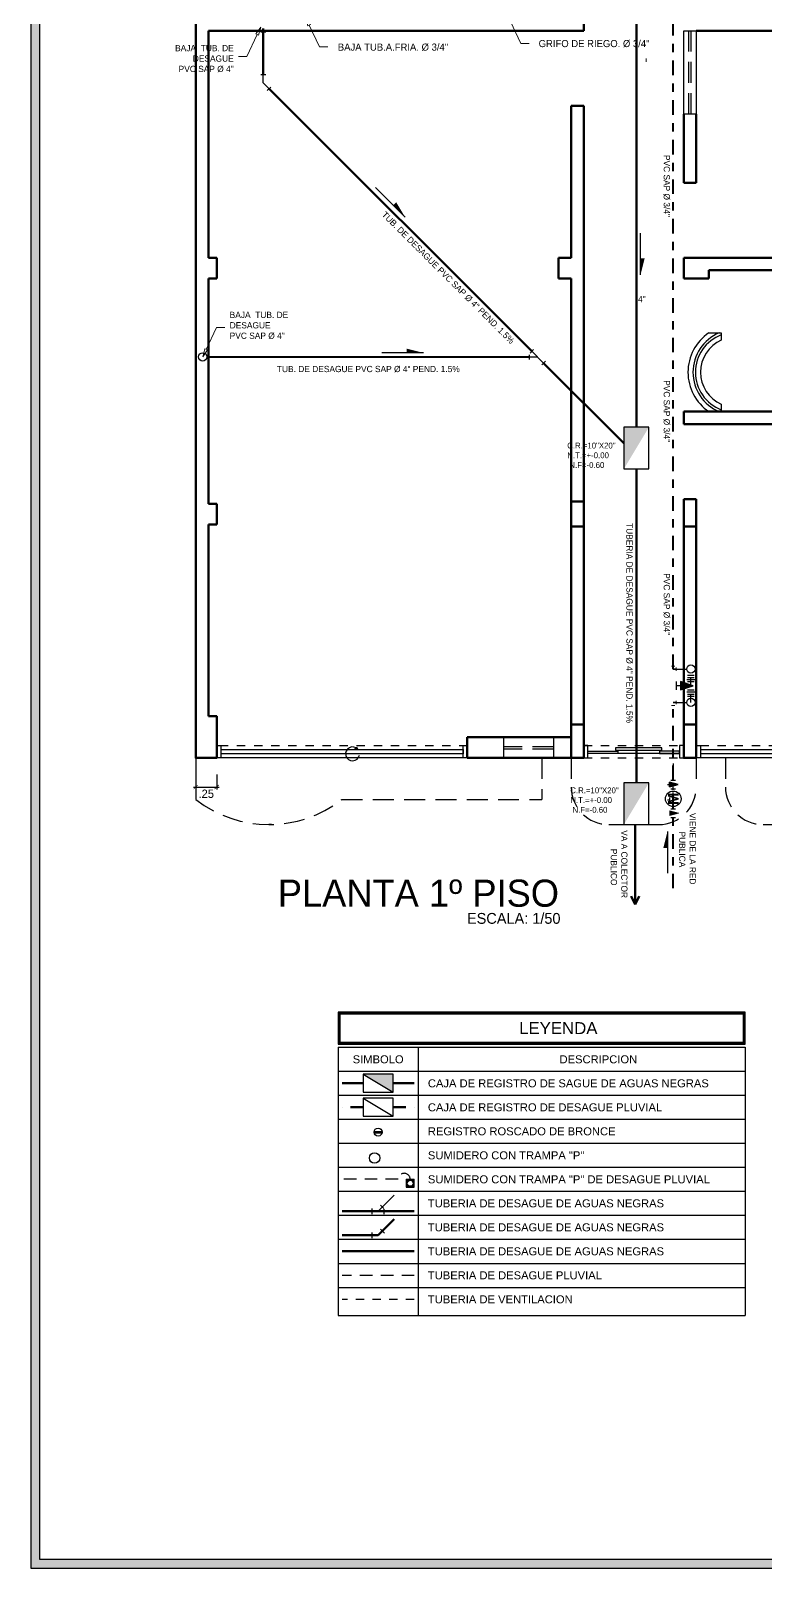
# Model space of a CAD drawing. Header units: metres. Extents: x 1996 to 3973, y 1777 to 3610.
# Drawn here: x 2044.85 to 2053.66, y 1776.78 to 1795.23 of the extents above; entities that cross this region are included whole.
import ezdxf
from ezdxf.enums import TextEntityAlignment as Align

# ---------------------------------------------------------------- set-up
doc = ezdxf.new("R2010")
doc.units = ezdxf.units.M
for name, pattern in [('ACAD_ISO07W100', [3, 0, -3]), ('DASHDOT', [1, 0.5, -0.25, 0, -0.25]), ('DASHDOT2', [0.5, 0.25, -0.125, 0, -0.125]), ('HIDDEN', [0.375, 0.25, -0.125]), ('TRAZOS1', [0.15, 0.1, -0.05]), ('TRAZOS2', [0.225, 0.15, -0.075])]:
    doc.linetypes.add(name, pattern=pattern)
for name, color, linetype in [('0.1', 24, 'Continuous'), ('0.2', 2, 'Continuous'), ('0.3', 3, 'Continuous'), ('0.4', 4, 'Continuous'), ('0.5B', 40, 'Continuous'), ('AGUA-FRIA', 4, 'DASHDOT2'), ('cotas', 7, 'Continuous'), ('muro', 5, 'Continuous'), ('PROYECCION DE VIGA', 4, 'ACAD_ISO07W100'), ('PROYECCIONES 0.2', 2, 'HIDDEN'), ('puertas', 42, 'Continuous'), ('PUNTOS', 3, 'Continuous'), ('PUNTOS 0.3', 3, 'Continuous'), ('TEXT', 4, 'Continuous'), ('TEXTURA', 21, 'Continuous'), ('VIVIENDA1', 7, 'Continuous')]:
    doc.layers.add(name, color=color, linetype=linetype)
for name, color, linetype, lineweight in [('ACCESORIO', 151, 'Continuous', 25), ('Accesorios', 31, 'Continuous', 20), ('Agua', 130, 'Continuous', 25), ('AGUA FRIA', 4, 'DASHDOT', 40), ('CUAD', 174, 'Continuous', 30), ('DESAGUE-1', 1, 'Continuous', 70), ('DESAGUE-2', 2, 'Continuous', 35), ('PLUVIAL', 30, 'TRAZOS2', 25), ('TEX-CORTE', 31, 'Continuous', 13), ('ventana alta', 210, 'HIDDEN', 25), ('ventana baja', 3, 'Continuous', 25), ('VENTILACION', 243, 'TRAZOS1', 25), ('zzzz', 20, 'Continuous', 53)]:
    doc.layers.add(name, color=color, linetype=linetype, lineweight=lineweight)
doc.styles.add('A-1', font='swissel.ttf', dxfattribs={"height": 0.1})
doc.styles.add('A-2', font='swissel.ttf', dxfattribs={"height": 0.1})
doc.styles.add('ANOTACIONES-2', font='sanssb__.ttf', dxfattribs={"height": 0.1})
doc.styles.add('ARIAL', font='arial.ttf')
doc.styles.add('huber', font='comic.ttf', dxfattribs={"height": 0.13})
doc.styles.add('MG', font='BRLNSR.TTF', dxfattribs={"height": 0.1})
doc.styles.add('S-1', font='swissel.ttf', dxfattribs={"height": 0.15})
doc.dimstyles.new('HUB 1', dxfattribs={"dimtxt": 0.09, "dimasz": 0.05, "dimexe": 0.028, "dimexo": 0.2, "dimgap": 0.03, "dimtad": 2, "dimzin": 4, "dimdsep": 46, "dimtxsty": 'MG', "dimblk": 'ARCHTICK', "dimcen": 0.02, "dimdle": 0.029, "dimclrd": 246, "dimclre": 246, "dimclrt": 246, "dimadec": 0, "dimazin": 0, "dimtfac": 1, "dimtix": 1, "dimtmove": 0, "dimatfit": 3, "dimldrblk": 'PALITO', "dimfxl": 0.006, "dimtolj": 1, "dimtzin": 0, "dimlwd": -1, "dimarcsym": 0})

# ---------------------------------------------------------------- blocks, each defined once
blk = doc.blocks.new('_ARCHTICK')
at = {"color": 0, "linetype": 'ByBlock', "ltscale": 0.25, "const_width": 0.15}
blk.add_lwpolyline([(-0.5, -0.5), (0.5, 0.5)], dxfattribs=at)
blk = doc.blocks.new('*D95')
at = {"color": 246, "lineweight": -2, "transparency": 16777216}
for p, q in [((2046.831, 1786.303), (2046.831, 1786.125)), ((2047.081, 1786.303), (2047.081, 1786.125))]:
    blk.add_line(p, q, dxfattribs=at)
at = {"color": 246, "transparency": 16777216}
blk.add_line((2046.802, 1786.153), (2047.11, 1786.153), dxfattribs=at)
at = {"layer": 'Defpoints', "color": 0, "transparency": 16777216}
for p in [(2046.831, 1786.503), (2047.081, 1786.503), (2047.081, 1786.153)]:
    blk.add_point(p, dxfattribs=at)
at = {"color": 246, "transparency": 16777216, "xscale": 0.05, "yscale": 0.05, "zscale": 0.05, "rotation": 180}
blk.add_blockref('_ARCHTICK', (2046.831, 1786.153), dxfattribs=at)
at = {"color": 246, "transparency": 16777216, "xscale": 0.05, "yscale": 0.05, "zscale": 0.05}
blk.add_blockref('_ARCHTICK', (2047.081, 1786.153), dxfattribs=at)
at = {"color": 246, "transparency": 16777216, "insert": (2046.956, 1786.072), "char_height": 0.1, "attachment_point": 5, "style": 'MG'}
blk.add_mtext('\\A1;.25', dxfattribs=at)
blk = doc.blocks.new('PALITO')
at = {"layer": 'cotas'}
h = blk.add_hatch(color=2, dxfattribs=at)
h.paths.add_polyline_path([(0.07, 0.6), (-0.07, 0.6), (-0.07, 0), (0, 0), (0.07, 0)])
h.paths.add_polyline_path([(-0.07, -0.6), (0.07, -0.6), (0.07, 0), (0, 0), (-0.07, 0)])
for p, q in [((-1, 0), (0, 0)), ((0, 0), (0.8, 0))]:
    blk.add_line(p, q, dxfattribs=at)
at = {"layer": 'cotas', "color": 2}
blk.add_lwpolyline([(-0.07, 0.6), (0.07, 0.6), (0.07, -0.6), (-0.07, -0.6)], close=True, dxfattribs=at)
blk = doc.blocks.new('FLECHA')
blk.add_hatch(color=256).paths.add_polyline_path([(0.1, -0.05), (0.05, -0.05), (0.05, -0.25)])
blk.add_line((0.05, -0.25), (0.05, 0.25))
blk = doc.blocks.new('_ClosedBlank')
at = {"layer": 'TEXT', "color": 0, "lineweight": -2}
for p, q in [((-1, 0.17), (0, 0)), ((-1, 0.17), (-1, -0.17)), ((0, 0), (-1, -0.17))]:
    blk.add_line(p, q, dxfattribs=at)
blk = doc.blocks.new('li')
at = {"layer": 'TEX-CORTE', "color": 14}
blk.add_lwpolyline([(0.043, 0.09), (0.166, 0.353), (0.266, 0.353)], dxfattribs=at)
at = {"layer": 'TEX-CORTE', "color": 14, "xscale": 0.1, "yscale": 0.1, "zscale": 0.1, "rotation": 244.7908177663999}
blk.add_blockref('_ClosedBlank', (0, 0), dxfattribs=at)
blk = doc.blocks.new('Y0.8')
at = {"color": 4}
for p, q in [((-0.03, 0.1), (0.03, 0.1)), ((0.03, -0.1), (-0.03, -0.1)), ((0.092, -0.05), (0.05, -0.092))]:
    blk.add_line(p, q, dxfattribs=at)
at = {"color": 6}
for p, q in [((0, -0.1), (0, 0.1)), ((0, 0), (0.071, -0.071))]:
    blk.add_line(p, q, dxfattribs=at)
blk = doc.blocks.new('D-COD')
for p, q in [((-0.075, -0.035), (-0.075, 0.035)), ((0.078, 0.028), (0.028, 0.078))]:
    blk.add_line(p, q)
blk = doc.blocks.new('D-TPP')
h = blk.add_hatch()
h.set_pattern_fill('ANSI31', color=256, scale=0.1, style=0)
h.set_pattern_definition([(45, (-12.270497, -12.415254), (-0.008838835, 0.008838835), [])])
h.paths.add_polyline_path([(-0.05, 0.05), (-0.05, -0.05), (0.05, -0.05), (0.05, 0.05)])
h.paths.add_polyline_path([(0.0375, 0, -1), (-0.0375, 0, -1)], flags=16)
for p, q in [((-0.05, 0.05), (-0.05, -0.05)), ((-0.05, 0.05), (0.05, 0.05)), ((0.05, -0.05), (0.05, 0.05)), ((-0.05, -0.05), (0.05, -0.05))]:
    blk.add_line(p, q)
blk.add_circle((0, 0), 0.0375)
blk = doc.blocks.new('D-RR')
for p, q in [((-0.049, 0.01), (0.049, 0.01)), ((-0.049, -0.01), (0.049, -0.01))]:
    blk.add_line(p, q)
blk.add_circle((0, 0), 0.05)
blk = doc.blocks.new('D-Y')
for p, q in [((-0.075, -0.035), (-0.075, 0.035)), ((0.072, 0.034), (0.028, 0.078)), ((0.075, -0.035), (0.075, 0.026))]:
    blk.add_line(p, q)

msp = doc.modelspace()

# ---------------------------------------------------------------- hatches: boundary and pattern name
h = msp.add_hatch(color=6)
h.dxf.hatch_style = 1
h.set_gradient(color1=(255, 0, 255), color2=(255, 51, 255), one_color=1, tint=0.6, name='CYLINDER')
h.paths.add_polyline_path([(2084.918, 1776.779), (2084.918, 1805.399), (2044.852, 1805.399), (2044.852, 1776.779)])
h.paths.add_polyline_path([(2084.814, 1776.888), (2084.814, 1805.294), (2044.957, 1805.294), (2044.957, 1776.888)], flags=16)
at = {"layer": 'ACCESORIO'}
for points in [[(2051.963, 1790.47), (2051.963, 1789.97), (2052.263, 1790.47)], [(2051.963, 1786.204), (2051.963, 1785.704), (2052.263, 1786.204)], [(2049.197, 1782.706), (2048.837, 1782.706), (2049.197, 1782.49)]]:
    msp.add_hatch(color=256, dxfattribs=at).paths.add_polyline_path(points)
h = msp.add_hatch(color=256, dxfattribs=at)
h.paths.add_polyline_path([(2052.642, 1787.369), (2052.792, 1787.369), (2052.642, 1787.419)])
h.paths.add_polyline_path([(2052.642, 1787.369), (2052.642, 1787.319), (2052.792, 1787.369)])
at = {"layer": 'Agua'}
for points in [[(2052.509, 1786.212), (2052.509, 1786.156), (2052.614, 1786.184)], [(2052.509, 1785.811), (2052.509, 1785.868), (2052.614, 1785.839)]]:
    msp.add_hatch(color=256, dxfattribs=at).paths.add_polyline_path(points)

# ---------------------------------------------------------------- linework, layer by layer
at = {"color": 4}
for p, q in [((2047.609, 1795.213), (2047.669, 1795.213)), ((2047.609, 1794.702), (2047.669, 1794.702)), ((2047.731, 1794.552), (2047.688, 1794.51))]:
    msp.add_line(p, q, dxfattribs=at)
at = {"color": 6}
for q in [(2047.639, 1794.702), (2047.71, 1794.531)]:
    msp.add_line((2047.639, 1794.602), q, dxfattribs=at)
for p, q in [((2052.981, 1790.658), (2052.981, 1790.658)), ((2052.59, 1787.569), (2052.555, 1787.569))]:
    msp.add_line(p, q)
at = {"color": 234}
for radius, start, end in [(0.511, 112.5192, 247.4808), (0.481, 110.8646, 249.1354)]:
    msp.add_arc((2053.302, 1791.13), radius, start, end, dxfattribs=at)
at = {"layer": '0.1', "ltscale": 0.5}
for p, q in [((2049.369, 1786.503), (2047.131, 1786.503)), ((2050.045, 1786.503), (2048.07, 1786.503)), ((2055.581, 1786.503), (2052.881, 1786.503))]:
    msp.add_line(p, q, dxfattribs=at)
at = {"layer": '0.2'}
for p, q in [((2052.727, 1787.469), (2052.807, 1787.469)), ((2052.717, 1787.444), (2052.817, 1787.444)), ((2052.717, 1787.294), (2052.817, 1787.294)), ((2052.727, 1787.419), (2052.807, 1787.419)), ((2052.727, 1787.319), (2052.807, 1787.319)), ((2052.727, 1787.269), (2052.807, 1787.269))]:
    msp.add_line(p, q, dxfattribs=at)
at = {"layer": '0.3'}
for p, q in [((2052.981, 1791.603), (2053.131, 1791.603)), ((2053.131, 1791.603), (2053.131, 1791.515)), ((2053.131, 1790.745), (2053.131, 1790.658))]:
    msp.add_line(p, q, dxfattribs=at)
at = {"layer": '0.3', "color": 6}
msp.add_circle((2046.913, 1791.314), 0.05, dxfattribs=at)
at = {"layer": '0.3'}
for radius, start, end in [(0.571, 124.2319, 235.7681), (0.421, 114.0078, 245.9922)]:
    msp.add_arc((2053.302, 1791.13), radius, start, end, dxfattribs=at)
at = {"layer": '0.4'}
for p, q in [((2052.727, 1787.494), (2052.807, 1787.494)), ((2052.727, 1787.244), (2052.807, 1787.244))]:
    msp.add_line(p, q, dxfattribs=at)
at = {"layer": '0.5B'}
msp.add_line((2052.676, 1787.523), (2052.676, 1787.603), dxfattribs=at)
at = {"layer": 'ACCESORIO'}
for p, q in [((2052.592, 1787.319), (2052.592, 1787.419)), ((2052.792, 1787.369), (2052.592, 1787.369)), ((2048.837, 1782.706), (2049.197, 1782.49)), ((2048.837, 1782.418), (2049.197, 1782.202))]:
    msp.add_line(p, q, dxfattribs=at)
for points in [[(2052.263, 1790.47), (2051.963, 1790.47), (2051.963, 1789.97), (2052.263, 1789.97)], [(2052.642, 1787.419), (2052.642, 1787.319), (2052.792, 1787.369)], [(2052.263, 1786.204), (2051.963, 1786.204), (2051.963, 1785.704), (2052.263, 1785.704)], [(2049.197, 1782.49), (2049.197, 1782.706), (2048.837, 1782.706), (2048.837, 1782.49)], [(2049.197, 1782.202), (2049.197, 1782.418), (2048.837, 1782.418), (2048.837, 1782.202)]]:
    msp.add_lwpolyline(points, close=True, dxfattribs=at)
at = {"layer": 'Accesorios'}
for p, q in [((2052.232, 1794.855), (2052.232, 1794.895)), ((2052.575, 1787.605), (2052.535, 1787.605)), ((2052.59, 1787.549), (2052.59, 1787.589)), ((2052.59, 1787.589), (2052.59, 1787.549)), ((2052.575, 1787.131), (2052.535, 1787.131)), ((2052.59, 1787.148), (2052.59, 1787.188)), ((2052.59, 1787.188), (2052.59, 1787.148))]:
    msp.add_line(p, q, dxfattribs=at)
at = {"layer": 'Agua'}
for p, q in [((2052.555, 1786.434), (2052.555, 1786.397)), ((2052.484, 1786.184), (2052.509, 1786.184)), ((2052.509, 1786.156), (2052.509, 1786.213)), ((2052.614, 1786.184), (2052.509, 1786.212)), ((2052.509, 1786.156), (2052.614, 1786.184)), ((2052.526, 1786.237), (2052.583, 1786.237)), ((2052.555, 1786.121), (2052.555, 1786.158)), ((2052.484, 1785.998), (2052.509, 1785.998)), ((2052.509, 1786.026), (2052.509, 1785.969)), ((2052.526, 1786.132), (2052.583, 1786.132)), ((2052.555, 1786.053), (2052.555, 1786.089)), ((2052.509, 1785.868), (2052.614, 1785.839)), ((2052.614, 1785.839), (2052.509, 1785.811)), ((2052.526, 1785.892), (2052.583, 1785.892)), ((2052.526, 1785.787), (2052.583, 1785.787))]:
    msp.add_line(p, q, dxfattribs=at)
at = {"layer": 'Agua', "ltscale": 0.03}
msp.add_circle((2052.555, 1786.012), 0.0933, dxfattribs=at)
at = {"layer": 'AGUA FRIA', "ltscale": 0.35}
for points in [[(2052.555, 1787.569), (2052.555, 1798.512)], [(2052.555, 1786.237), (2052.555, 1787.168)], [(2052.555, 1784.938), (2052.555, 1786.184)]]:
    msp.add_lwpolyline(points, dxfattribs=at)
at = {"layer": 'AGUA-FRIA'}
for p, q in [((2052.555, 1787.569), (2052.717, 1787.569)), ((2052.555, 1787.168), (2052.719, 1787.168)), ((2052.59, 1787.168), (2052.555, 1787.168))]:
    msp.add_line(p, q, dxfattribs=at)
at = {"layer": 'AGUA-FRIA', "ltscale": 0.35}
msp.add_line((2052.767, 1787.169), (2052.767, 1787.569), dxfattribs=at)
at = {"layer": 'CUAD'}
for p, q in [((2048.537, 1783.03), (2053.417, 1783.03)), ((2048.537, 1783.03), (2048.537, 1779.814)), ((2049.497, 1783.03), (2049.497, 1779.814)), ((2053.417, 1783.03), (2053.417, 1779.814)), ((2048.537, 1782.742), (2053.417, 1782.742)), ((2048.537, 1782.454), (2053.417, 1782.454)), ((2048.537, 1782.166), (2053.417, 1782.166)), ((2048.537, 1781.878), (2053.417, 1781.878)), ((2048.537, 1781.59), (2053.417, 1781.59)), ((2048.537, 1781.302), (2053.417, 1781.302)), ((2048.537, 1781.014), (2053.417, 1781.014)), ((2048.537, 1780.726), (2053.417, 1780.726)), ((2048.537, 1780.438), (2053.417, 1780.438)), ((2048.537, 1780.15), (2053.417, 1780.15)), ((2048.537, 1779.814), (2053.417, 1779.814)), ((2048.537, 1779.814), (2053.417, 1779.814))]:
    msp.add_line(p, q, dxfattribs=at)
at = {"layer": 'CUAD', "const_width": 0.0288}
msp.add_lwpolyline([(2053.403, 1783.438), (2048.552, 1783.438), (2048.552, 1783.082), (2053.403, 1783.082)], close=True, dxfattribs=at)
at = {"layer": 'CUAD'}
msp.add_lwpolyline([(2053.417, 1783.452), (2048.537, 1783.452), (2048.537, 1783.068), (2053.417, 1783.068)], close=True, dxfattribs=at)
at = {"layer": 'DESAGUE-1'}
for p, q in [((2052.113, 1796.559), (2052.113, 1791.724)), ((2047.639, 1794.702), (2047.639, 1795.256)), ((2050.859, 1791.382), (2047.71, 1794.531)), ((2052.113, 1791.724), (2052.113, 1790.47)), ((2050.83, 1791.311), (2046.963, 1791.314)), ((2051, 1791.24), (2051.963, 1790.278)), ((2052.113, 1789.97), (2052.113, 1786.204)), ((2052.099, 1785.704), (2052.099, 1784.745)), ((2052.099, 1784.745), (2052.051, 1784.844)), ((2052.099, 1784.745), (2052.147, 1784.844)), ((2048.837, 1782.598), (2048.585, 1782.598)), ((2049.197, 1782.598), (2049.449, 1782.598)), ((2049.449, 1781.062), (2048.585, 1781.062)), ((2049.209, 1780.966), (2049.017, 1780.774)), ((2049.017, 1780.774), (2048.585, 1780.774)), ((2049.449, 1780.582), (2048.585, 1780.582))]:
    msp.add_line(p, q, dxfattribs=at)
at = {"layer": 'DESAGUE-1', "linetype": 'TRAZOS2'}
for p, q in [((2048.837, 1782.31), (2048.585, 1782.31)), ((2049.197, 1782.31), (2049.449, 1782.31))]:
    msp.add_line(p, q, dxfattribs=at)
at = {"layer": 'DESAGUE-2'}
msp.add_line((2049.209, 1781.254), (2049.017, 1781.062), dxfattribs=at)
at = {"layer": 'muro', "lineweight": 60}
for p, q in [((2046.831, 1786.503), (2046.831, 1798.028)), ((2051.481, 1795.478), (2051.481, 1795.228)), ((2049.831, 1795.228), (2046.981, 1795.228)), ((2046.981, 1795.178), (2046.981, 1795.228)), ((2046.981, 1795.178), (2046.981, 1795.228)), ((2046.981, 1795.178), (2046.981, 1795.228)), ((2051.481, 1795.228), (2049.831, 1795.228)), ((2052.831, 1795.228), (2055.681, 1795.228)), ((2046.981, 1792.503), (2046.981, 1795.178)), ((2046.981, 1792.503), (2046.981, 1795.178)), ((2051.331, 1794.328), (2051.331, 1792.503)), ((2051.481, 1794.328), (2051.331, 1794.328)), ((2051.481, 1794.328), (2051.481, 1786.653)), ((2052.681, 1793.403), (2052.681, 1794.228)), ((2052.831, 1793.403), (2052.831, 1794.228)), ((2052.831, 1793.403), (2052.681, 1793.403)), ((2046.831, 1792.253), (2046.831, 1792.503)), ((2046.981, 1792.503), (2047.081, 1792.503)), ((2047.081, 1792.503), (2047.081, 1792.253)), ((2051.181, 1792.253), (2051.181, 1792.503)), ((2051.181, 1792.503), (2051.331, 1792.503)), ((2055.581, 1792.503), (2052.681, 1792.503)), ((2055.581, 1792.503), (2052.681, 1792.503)), ((2052.681, 1792.503), (2052.981, 1792.503)), ((2052.681, 1792.253), (2052.681, 1792.503)), ((2046.981, 1789.553), (2046.981, 1792.253)), ((2046.981, 1789.553), (2046.981, 1792.253)), ((2047.081, 1792.253), (2046.981, 1792.253)), ((2051.181, 1792.253), (2051.331, 1792.253)), ((2051.331, 1792.253), (2051.331, 1786.753)), ((2052.981, 1792.253), (2052.681, 1792.253)), ((2055.581, 1792.353), (2052.981, 1792.353)), ((2052.981, 1792.353), (2052.981, 1792.253)), ((2052.681, 1790.658), (2052.681, 1790.508)), ((2054.881, 1790.658), (2052.681, 1790.658)), ((2055.681, 1790.508), (2052.681, 1790.508)), ((2046.831, 1789.303), (2046.831, 1789.553)), ((2046.981, 1789.553), (2047.081, 1789.553)), ((2047.081, 1789.553), (2047.081, 1789.303)), ((2051.331, 1789.278), (2051.331, 1789.578)), ((2051.331, 1789.578), (2051.481, 1789.578)), ((2051.481, 1789.578), (2051.481, 1789.278)), ((2052.681, 1789.278), (2052.681, 1789.608)), ((2052.681, 1789.608), (2052.831, 1789.608)), ((2052.831, 1789.608), (2052.831, 1789.278)), ((2046.981, 1787.003), (2046.981, 1789.303)), ((2046.981, 1787.003), (2046.981, 1789.303)), ((2047.081, 1789.303), (2046.981, 1789.303)), ((2051.481, 1789.278), (2051.331, 1789.278)), ((2052.681, 1789.278), (2052.681, 1786.653)), ((2052.831, 1789.278), (2052.681, 1789.278)), ((2052.831, 1789.278), (2052.831, 1786.653)), ((2051.331, 1788.439), (2051.331, 1786.753)), ((2046.831, 1786.503), (2046.831, 1787.003)), ((2046.981, 1787.003), (2047.081, 1787.003)), ((2047.081, 1787.003), (2047.081, 1786.503)), ((2051.331, 1786.903), (2051.481, 1786.903)), ((2051.331, 1786.753), (2051.331, 1786.903)), ((2051.481, 1786.903), (2051.481, 1786.653)), ((2052.681, 1786.903), (2052.831, 1786.903)), ((2052.681, 1786.653), (2052.681, 1786.903)), ((2052.831, 1786.903), (2052.831, 1786.653)), ((2051.331, 1786.753), (2050.085, 1786.753)), ((2050.085, 1786.753), (2050.085, 1786.503)), ((2051.331, 1786.753), (2050.832, 1786.753)), ((2047.081, 1786.503), (2046.831, 1786.503)), ((2051.331, 1786.503), (2050.085, 1786.503)), ((2051.481, 1786.503), (2051.331, 1786.503)), ((2052.831, 1786.503), (2052.681, 1786.503))]:
    msp.add_line(p, q, dxfattribs=at)
msp.add_lwpolyline([(2046.981, 1787.003), (2047.081, 1787.003), (2047.081, 1786.503), (2046.831, 1786.503), (2046.831, 1787.003)], dxfattribs=at)
for points in [[(2051.331, 1786.903), (2051.481, 1786.903), (2051.481, 1786.503), (2051.331, 1786.503)], [(2052.681, 1786.903), (2052.831, 1786.903), (2052.831, 1786.503), (2052.681, 1786.503)]]:
    msp.add_lwpolyline(points, close=True, dxfattribs=at)
at = {"layer": 'PLUVIAL', "linetype": 'TRAZOS2'}
for p, q in [((2049.257, 1781.446), (2048.585, 1781.446)), ((2049.449, 1780.294), (2048.585, 1780.294))]:
    msp.add_line(p, q, dxfattribs=at)
msp.add_arc((2049.329, 1781.446), 0.072, 0, 180, dxfattribs=at)
at = {"layer": 'PROYECCION DE VIGA', "ltscale": 0.035}
for p, q in [((2047.119, 1786.653), (2050.045, 1786.653)), ((2051.481, 1786.653), (2052.681, 1786.653)), ((2052.881, 1786.653), (2055.531, 1786.653)), ((2051.481, 1786.503), (2052.681, 1786.503))]:
    msp.add_line(p, q, dxfattribs=at)
at = {"layer": 'PROYECCIONES 0.2'}
for p, q in [((2046.831, 1786.503), (2046.831, 1786.003)), ((2050.981, 1786.503), (2050.981, 1786.003)), ((2051.331, 1786.503), (2051.331, 1786.153)), ((2052.831, 1786.503), (2052.831, 1786.153)), ((2053.181, 1786.503), (2053.181, 1786.153)), ((2048.58, 1786.003), (2050.981, 1786.003)), ((2051.331, 1786.003), (2051.331, 1786.003)), ((2047.739, 1785.703), (2047.706, 1785.703)), ((2051.781, 1785.703), (2052.381, 1785.703)), ((2053.631, 1785.703), (2055.831, 1785.703))]:
    msp.add_line(p, q, dxfattribs=at)
for centre, radius, start, end in [((2047.706, 1787.128), 1.425, 232.145, 307.855), ((2051.781, 1786.153), 0.45, 180, 270), ((2052.381, 1786.153), 0.45, 270, 0), ((2053.631, 1786.153), 0.45, 180, 270)]:
    msp.add_arc(centre, radius, start, end, dxfattribs=at)
at = {"layer": 'puertas'}
for q in [(2048.738, 1786.614), (2048.763, 1786.632)]:
    msp.add_line((2048.775, 1786.604), q, dxfattribs=at)
for points in [[(2047.131, 1786.503), (2047.081, 1786.503), (2047.081, 1786.653), (2047.131, 1786.653)], [(2050.085, 1786.503), (2050.035, 1786.503), (2050.035, 1786.653), (2050.085, 1786.653)], [(2052.881, 1786.503), (2052.831, 1786.503), (2052.831, 1786.653), (2052.881, 1786.653)]]:
    msp.add_lwpolyline(points, close=True, dxfattribs=at)
for points in [[(2047.131, 1786.603), (2050.035, 1786.603), (2050.035, 1786.553), (2047.131, 1786.553)], [(2052.881, 1786.603), (2055.531, 1786.603), (2055.531, 1786.553), (2052.881, 1786.553)]]:
    msp.add_lwpolyline(points, dxfattribs=at)
at = {"layer": 'puertas', "ltscale": 0.5}
for points in [[(2051.531, 1786.653), (2051.481, 1786.653), (2051.481, 1786.503), (2051.531, 1786.503)], [(2052.681, 1786.653), (2052.631, 1786.653), (2052.631, 1786.503), (2052.681, 1786.503)]]:
    msp.add_lwpolyline(points, close=True, dxfattribs=at)
at = {"layer": 'puertas', "color": 252, "ltscale": 0.5}
for points in [[(2051.531, 1786.555), (2051.531, 1786.585), (2051.891, 1786.585), (2051.891, 1786.555)], [(2051.862, 1786.625), (2051.862, 1786.595), (2052.417, 1786.595), (2052.417, 1786.625)], [(2052.631, 1786.555), (2052.631, 1786.585), (2052.391, 1786.585), (2052.391, 1786.555)]]:
    msp.add_lwpolyline(points, close=True, dxfattribs=at)
at = {"layer": 'puertas'}
msp.add_arc((2048.71, 1786.551), 0.0835, 39.3911, 349.9328, dxfattribs=at)
at = {"layer": 'PUNTOS'}
for centre in [(2052.767, 1787.569), (2052.767, 1787.169)]:
    msp.add_circle(centre, 0.05, dxfattribs=at)
at = {"layer": 'PUNTOS 0.3', "color": 114}
msp.add_circle((2048.974, 1781.702), 0.0625, dxfattribs=at)
at = {"layer": 'TEXTURA', "ltscale": 0.1}
msp.add_line((2052.631, 1786.555), (2051.531, 1786.555), dxfattribs=at)
at = {"layer": 'ventana alta', "color": 234}
for p, q in [((2052.741, 1794.228), (2052.741, 1795.228)), ((2052.771, 1794.228), (2052.771, 1795.228)), ((2051.118, 1786.636), (2050.518, 1786.636)), ((2051.118, 1786.606), (2050.518, 1786.606))]:
    msp.add_line(p, q, dxfattribs=at)
at = {"layer": 'ventana baja', "color": 3}
for p, q in [((2051.118, 1786.753), (2050.518, 1786.753)), ((2050.518, 1786.753), (2050.518, 1786.503)), ((2051.118, 1786.753), (2051.118, 1786.503)), ((2051.118, 1786.503), (2050.518, 1786.503))]:
    msp.add_line(p, q, dxfattribs=at)
msp.add_lwpolyline([(2052.681, 1795.228), (2052.831, 1795.228), (2052.831, 1794.228), (2052.681, 1794.228)], close=True, dxfattribs=at)
at = {"layer": 'VENTILACION', "linetype": 'TRAZOS1'}
msp.add_line((2049.449, 1780.006), (2048.585, 1780.006), dxfattribs=at)
at = {"layer": 'VIVIENDA1', "color": 6, "linetype": 'ByBlock', "lineweight": 30}
for points in [[(2084.918, 1776.779), (2084.918, 1805.399), (2044.852, 1805.399), (2044.852, 1776.779)], [(2084.814, 1776.888), (2084.814, 1805.294), (2044.957, 1805.294), (2044.957, 1776.888)]]:
    msp.add_lwpolyline(points, close=True, dxfattribs=at)

# ---------------------------------------------------------------- block references
at = {"xscale": -1, "rotation": 180}
for p in [(2048.146, 1795.386), (2050.56, 1795.428)]:
    msp.add_blockref('li', p, dxfattribs=at)
at = {"rotation": 180}
msp.add_blockref('li', (2047.609, 1795.272), dxfattribs=at)
msp.add_blockref('li', (2046.913, 1791.314))
at = {"layer": 'ACCESORIO'}
for p, rotation in [((2049.127, 1793.134), 45), ((2049.31, 1791.313), 89.99999999999999), ((2052.536, 1785.37), 180)]:
    msp.add_blockref('FLECHA', p, dxfattribs=dict(at, rotation=rotation))
msp.add_blockref('FLECHA', (2052.113, 1792.548), dxfattribs=at)
at = {"layer": 'ACCESORIO', "xscale": 0.9600000000000364, "yscale": 0.9600000000000364, "zscale": 0.9600000000000364}
for name, p in [('D-RR', (2049.017, 1782.012)), ('D-TPP', (2049.401, 1781.398)), ('D-Y', (2049.017, 1781.062)), ('D-COD', (2049.017, 1780.774))]:
    msp.add_blockref(name, p, dxfattribs=at)
at = {"layer": 'PUNTOS 0.3', "rotation": 225}
msp.add_blockref('Y0.8', (2050.93, 1791.311), dxfattribs=at)

# ---------------------------------------------------------------- texts
at = {"insert": (2047.814, 1785.042), "char_height": 0.325, "attachment_point": 1, "style": 'huber'}
msp.add_mtext('{\\C1;PLANTA 1º PISO}', dxfattribs=at)
at = {"layer": 'Agua', "ltscale": 0.03, "style": 'ANOTACIONES-2'}
msp.add_text('M', height=0.127, rotation=90, dxfattribs=at).set_placement((2052.555, 1786.012), align=Align.MIDDLE_CENTER)
at = {"layer": 'TEX-CORTE'}
for s, height, style, p in [('LEYENDA', 0.144, 'S-1', (2051.177, 1783.26)), ('SIMBOLO', 0.096, 'A-2', (2049.017, 1782.886)), ('DESCRIPCION', 0.096, 'A-2', (2051.657, 1782.886))]:
    msp.add_text(s, height=height, dxfattribs=dict(at, style=style)).set_placement(p, align=Align.MIDDLE_CENTER)
at = {"layer": 'TEX-CORTE', "style": 'A-2'}
for s, p in [('CAJA DE REGISTRO DE SAGUE DE AGUAS NEGRAS', (2049.613, 1782.598)), ('CAJA DE REGISTRO DE DESAGUE PLUVIAL', (2049.613, 1782.31)), ('REGISTRO ROSCADO DE BRONCE', (2049.613, 1782.022)), ('SUMIDERO CON TRAMPA "P"', (2049.613, 1781.734)), ('SUMIDERO CON TRAMPA "P" DE DESAGUE PLUVIAL', (2049.613, 1781.446)), ('TUBERIA DE DESAGUE DE AGUAS NEGRAS', (2049.613, 1781.158)), ('TUBERIA DE DESAGUE DE AGUAS NEGRAS', (2049.613, 1780.87)), ('TUBERIA DE DESAGUE DE AGUAS NEGRAS', (2049.613, 1780.582)), ('TUBERIA DE DESAGUE PLUVIAL', (2049.613, 1780.294)), ('TUBERIA DE VENTILACION', (2049.613, 1780.006))]:
    msp.add_text(s, height=0.096, dxfattribs=at).set_placement(p, align=Align.MIDDLE_LEFT)
at = {"layer": 'TEX-CORTE', "style": 'A-1'}
for s, insert, char_height, attachment_point in [('\\A1;{\\fShonar Bangla|b0|i0|c0|p34;\\C82;     BAJA  TUB. DE \\PDESAGUE \\PPVC SAP %%C 4\\C3;"}', (2047.285, 1794.893), 0.075, 6), ('\\A1;{\\fShonar Bangla|b0|i0|c0|p34;\\C82;BAJA  TUB. DE \\PDESAGUE \\PPVC SAP %%C 4\\C3;"}', (2047.237, 1791.692), 0.075, 4), ('\\A1;{\\fShonar Bangla|b0|i0|c0|p34;\\C1;\\P\\C92; TUB. DE DESAGUE PVC SAP %%C 4" PEND. 1.5%}', (2047.775, 1791.23), 0.075, 4), ('\\A1;{\\fShonar Bangla|b0|i0|c0|p34;C.R.=10"X20"\\PN.T.=+-0.00\\P N.F=-0.60}', (2051.284, 1790.133), 0.07, 4), ('\\A1;{\\fShonar Bangla|b0|i0|c0|p34;C.R.=10"X20"\\PN.T.=+-0.00\\P N.F=-0.60}', (2051.321, 1785.996), 0.07, 4)]:
    msp.add_mtext(s, dxfattribs=dict(at, insert=insert, char_height=char_height, attachment_point=attachment_point))
for s, insert, char_height, width, attachment_point in [('\\A1;{\\fShonar Bangla|b0|i0|c0|p34;\\C82;BAJA TUB.A.FRIA. %%C 3/4"}', (2049.856, 1795.03), 0.085, 1.74928, 6), ('\\A1;{\\fShonar Bangla|b0|i0|c0|p34;\\C82;GRIFO DE RIEGO. %%C 3/4"}', (2052.27, 1795.072), 0.085, 1.74928, 6), ('\\A1;{\\fShonar Bangla|b0|i0|c0|p34;\\C82;4"}', (2052.132, 1792.006), 0.075, 1.84478, 4)]:
    msp.add_mtext(s, dxfattribs=dict(at, insert=insert, char_height=char_height, width=width, attachment_point=attachment_point))
at = {"layer": 'TEX-CORTE', "char_height": 0.075, "attachment_point": 4, "style": 'A-1'}
for s, insert, rotation in [('\\A1;{\\fShonar Bangla|b0|i0|c0|p34;\\C1;\\P PVC SAP %%C 3/4"}', (2052.539, 1793.765), 270), ('\\A1;{\\fShonar Bangla|b0|i0|c0|p34;\\C1;\\P\\C92; TUB. DE DESAGUE PVC SAP %%C 4" PEND. 1.5%}', (2049.105, 1793.103), 315), ('\\A1;{\\fShonar Bangla|b0|i0|c0|p34;\\C1;\\P PVC SAP %%C 3/4"}', (2052.539, 1791.063), 270), ('\\A1;{\\fShonar Bangla|b0|i0|c0|p34;\\C1;\\P\\C92; TUBERIA DE DESAGUE PVC SAP %%C 4" PEND. 1.5%}', (2052.092, 1789.348), 270), ('\\A1;{\\fShonar Bangla|b0|i0|c0|p34;\\C1;\\P PVC SAP %%C 3/4"}', (2052.539, 1788.747), 270), ('\\A1;{\\fShonar Bangla|b0|i0|c0|p34;\\C1;\\PVIENE DE LA RED\\P        PUBLICA}', (2052.787, 1785.842), 270), ('\\A1;{\\fShonar Bangla|b0|i0|c0|p34;\\C1;\\P\\C92;VA A COLECTOR \\P        PUBLICO}', (2051.968, 1785.635), 270)]:
    msp.add_mtext(s, dxfattribs=dict(at, insert=insert, rotation=rotation))
at = {"layer": 'zzzz', "color": 7, "linetype": 'ByBlock', "insert": (2050.082, 1784.642), "char_height": 0.13, "attachment_point": 1, "style": 'ARIAL'}
msp.add_mtext('{\\fComic Sans MS|b0|i0|c0|p66;\\C1;ESCALA: 1/50}', dxfattribs=at)

# ---------------------------------------------------------------- dimensions: what is measured, and where the dimension line sits
dim = msp.add_aligned_dim(p1=(2046.831, 1786.503), p2=(2047.081, 1786.503), distance=-0.35, dimstyle='HUB 1')
dim.commit()
dim.dimension.update_dxf_attribs({"geometry": '*D95', "text_midpoint": (2046.956, 1786.072)})

doc.saveas('drawing.dxf')
